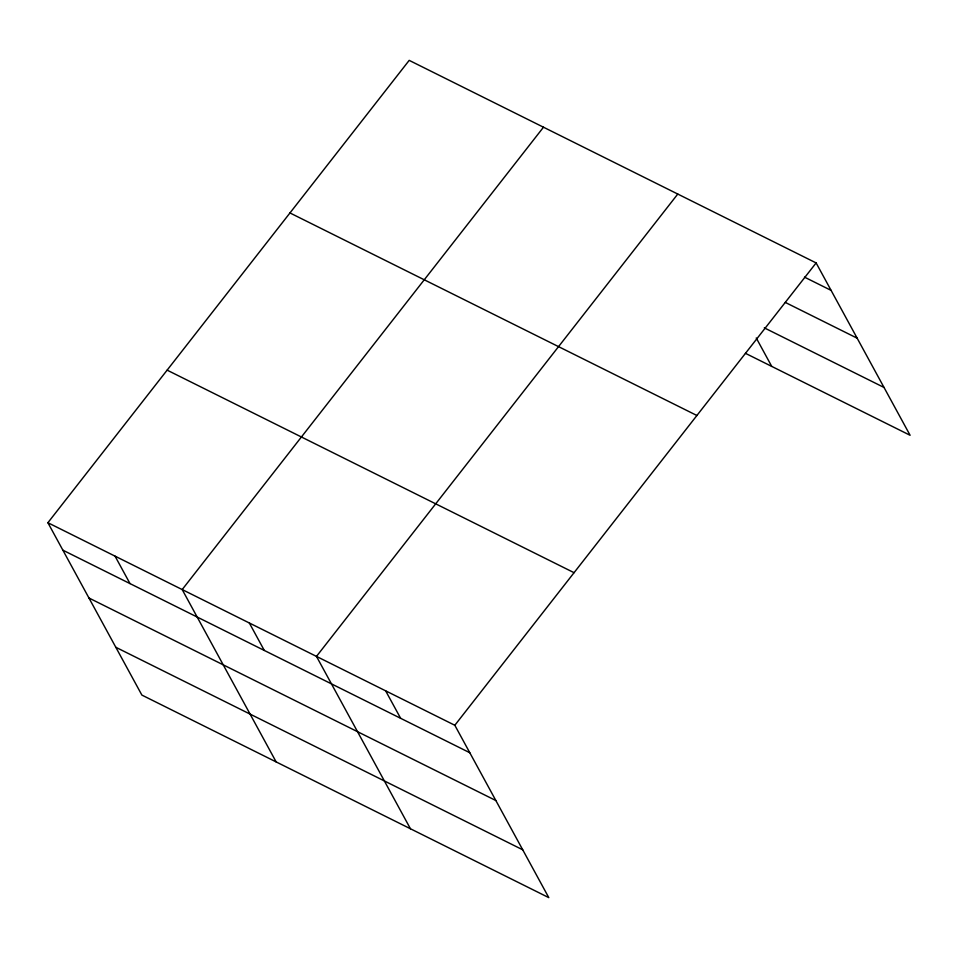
<?xml version="1.0" encoding="UTF-8"?>
<svg xmlns="http://www.w3.org/2000/svg" width="958" height="958" viewBox="0 0 958 958"><rect width="100%" height="100%" fill="white"/><g stroke="black" fill="none" stroke-linecap="round" stroke-linejoin="round"><path stroke-width="1.44" d="M47.9 522.721L454.822 725.266L548.802 897.634L141.88 695.077L47.9 522.721L409.198 60.366L816.12 262.923L910.1 435.279L745.42 353.31M543.485 127.21L182.188 589.565L276.155 761.921M677.773 194.055L316.475 656.398L410.443 828.766M454.822 725.266L816.12 262.923M804.492 277.137L831.101 290.382M785.332 302.441L857.17 338.198M764.304 327.864L884.03 387.463M289.975 212.951L696.897 415.497M167.135 370.147L574.058 572.692M62.869 550.179L469.791 752.725M88.938 597.996L495.873 800.541M115.798 647.261L522.733 849.806M756.245 337.982L771.741 366.411M385.643 690.838L400.624 718.296M249.331 622.987L264.3 650.446M115.044 556.143L130.013 583.602"/></g></svg>
